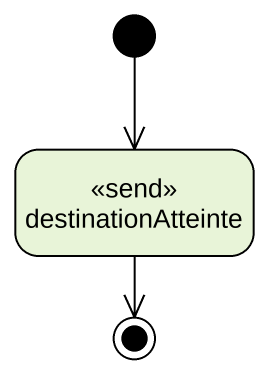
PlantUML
@startuml
hide empty description
state destinationAtteinte <<send>>
[*] --> destinationAtteinte
destinationAtteinte --> [*]
@enduml
